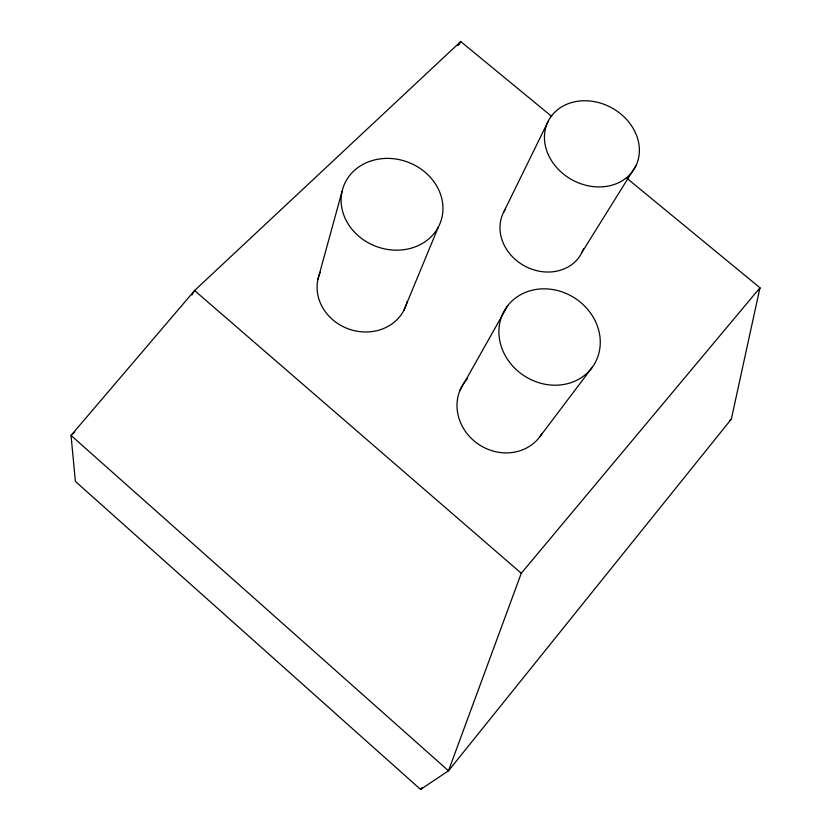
<?xml version="1.0" encoding="UTF-8"?>
<svg xmlns="http://www.w3.org/2000/svg" width="831" height="831" viewBox="0 0 831 831"><rect width="100%" height="100%" fill="white"/><g stroke="black" fill="none" stroke-linecap="round" stroke-linejoin="round"><path stroke-width="1.25" d="M551.794 116.485L460.717 41.55L194.579 290.549L71.03 435.444L75.392 481.429L420.59 789.45L448.501 770.794L731.342 419.094L759.97 287.775L626.854 178.25M317.993 279.091L342.04 191.431M758.952 290.154L759.97 287.775L521.286 573.255L448.501 770.794L71.03 435.444L74.79 431.881M403.856 310.42L438.373 226.988A51.699 45.04 20.4 0 0 387.132 158.389A51.699 45.04 20.4 0 0 350.557 227.465A51.699 45.04 20.4 0 0 438.373 226.988M503.607 212.289L548.273 121.129M459.72 390.85L507.741 305.631M458.764 44.905L460.717 41.55L457.569 45.643M582.167 252.011L636.037 165.556M191.836 294.953L194.579 290.549L521.286 573.255M540.077 436.42L592.223 367.354A52.343 46.38 32.6 0 0 552.002 289.427A52.343 46.38 32.6 0 0 504.531 354.276A52.343 46.38 32.6 0 0 592.223 367.354M420.59 789.45L422.231 787.435M729.452 420.86L731.342 419.094M583.57 248.562A44.022 37.997 28.7 0 1 525.919 266.678A44.022 37.997 28.7 0 1 505.477 209.069M407.18 301.456A46.027 41.238 19.5 0 1 349.622 329.325A46.027 41.238 19.5 0 1 320.247 272.236M542.113 433.346A46.536 42.339 33.3 0 1 476.807 443.068A46.536 42.339 33.3 0 1 467.573 378.437M548.346 154.795A49.195 41.083 28.6 0 0 630.002 174.458A49.195 41.083 28.6 0 0 597.375 102.275A49.195 41.083 28.6 0 0 548.346 154.795"/></g></svg>
